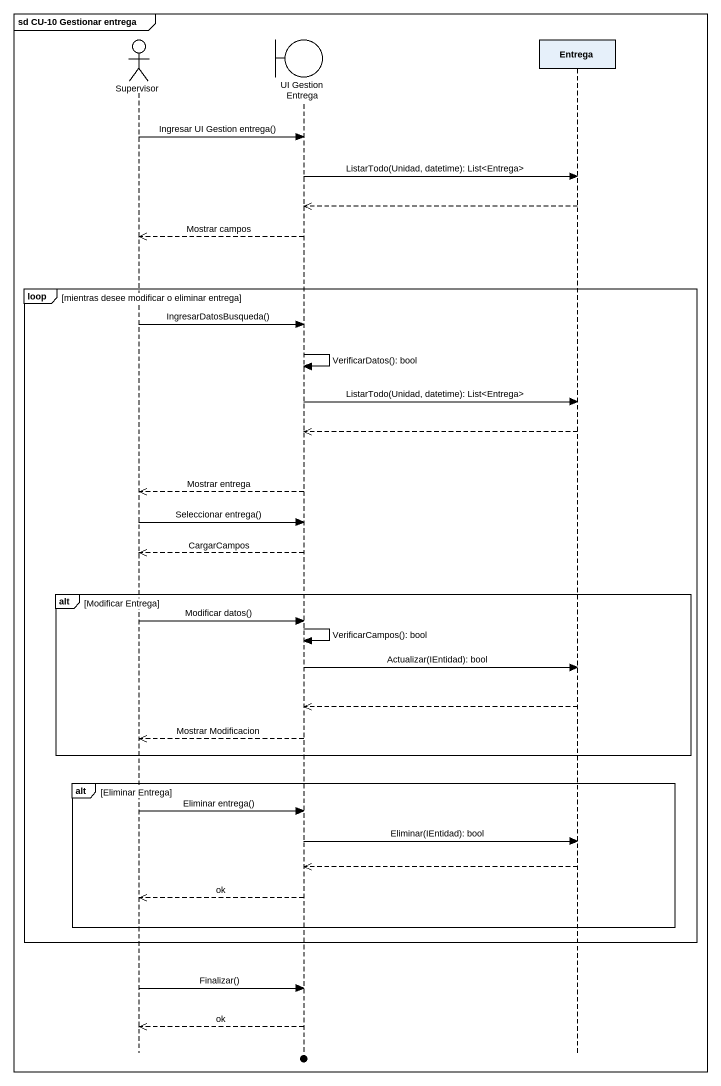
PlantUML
@startuml
mainframe sd CU-10 Gestionar entrega
hide footbox
actor Supervisor
boundary "UI Gestion Entrega" as UI_Gestion_Entrega
participant Entrega

Supervisor -> UI_Gestion_Entrega : Ingresar UI Gestion entrega()
UI_Gestion_Entrega -> Entrega : ListarTodo(Unidad, datetime): List<Entrega>
Entrega -->> UI_Gestion_Entrega
UI_Gestion_Entrega -->> Supervisor : Mostrar campos
loop mientras desee modificar o eliminar entrega
  Supervisor -> UI_Gestion_Entrega : IngresarDatosBusqueda()
  UI_Gestion_Entrega -> UI_Gestion_Entrega : VerificarDatos(): bool
  UI_Gestion_Entrega -> Entrega : ListarTodo(Unidad, datetime): List<Entrega>
  Entrega -->> UI_Gestion_Entrega
  UI_Gestion_Entrega -->> Supervisor : Mostrar entrega
  Supervisor -> UI_Gestion_Entrega : Seleccionar entrega()
  UI_Gestion_Entrega -->> Supervisor : CargarCampos
  alt Modificar Entrega
    Supervisor -> UI_Gestion_Entrega : Modificar datos()
    UI_Gestion_Entrega -> UI_Gestion_Entrega : VerificarCampos(): bool
    UI_Gestion_Entrega -> Entrega : Actualizar(IEntidad): bool
    Entrega -->> UI_Gestion_Entrega
    UI_Gestion_Entrega -->> Supervisor : Mostrar Modificacion
  end
  alt Eliminar Entrega
    Supervisor -> UI_Gestion_Entrega : Eliminar entrega()
    UI_Gestion_Entrega -> Entrega : Eliminar(IEntidad): bool
    Entrega -->> UI_Gestion_Entrega
    UI_Gestion_Entrega -->> Supervisor : ok
  end
end
Supervisor -> UI_Gestion_Entrega : Finalizar()
UI_Gestion_Entrega -->> Supervisor : ok
@enduml
